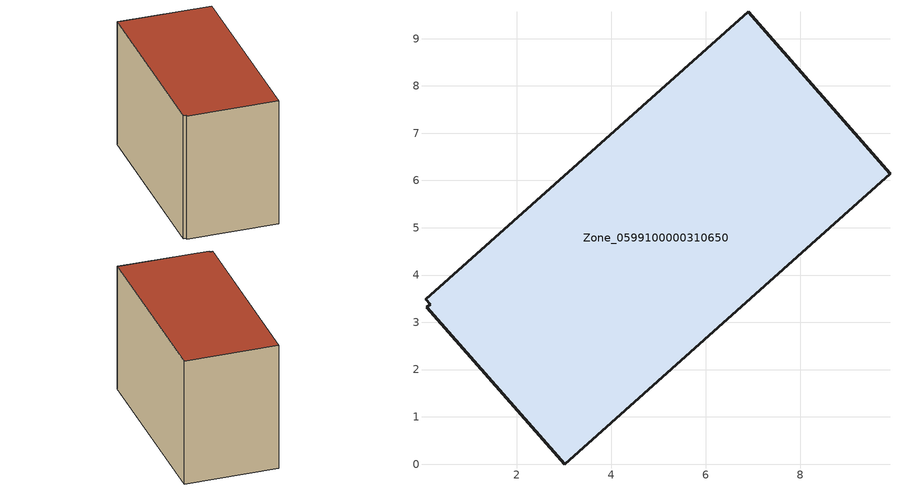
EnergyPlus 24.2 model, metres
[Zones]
Zone_0599100000310650
 floor ground (C_G): 0.1,3.31 0.17,3.38 0.07,3.49 6.9,9.57 9.89,6.14 3.02,0 z0
 wall outside (C_F): 9.89,6.14 6.9,9.57 0.07,3.49 0.17,3.38 0.1,3.31 3.02,0 9.89,6.14 z0:6.44
 roof outside (C_R): 0.17,3.38 0.1,3.31 3.02,0 9.89,6.14 6.9,9.57 0.07,3.49 z6.44
[BUILDING]
Pand.0599100000310650: North Axis=0; Terrain=City; Loads Convergence Tolerance Value=0.04; Temperature Convergence Tolerance Value=0.4; Solar Distribution=FullExterior; Maximum Number of Warmup Days=25; Minimum Number of Warmup Days=1
[Site:Location]
Rotterdam.The.Hague.AP_ZH_NLD Design_Conditions: Latitude=51.96; Longitude=4.45; Time Zone=1; Elevation=-4.5
[SITE:GROUNDTEMPERATURE:BUILDINGSURFACE]
18, 18, 18, 18, 18, 18, 18, 18, 18, 18, 18, 18
[MATERIAL] Thermal Absorptance=0.9; Solar Absorptance=0.7; Visible Absorptance=0.7
Name | Roughness | Thickness | Conductivity | Density | Specific Heat
G.TI.1946 | MediumSmooth | 0.15 | 1 | 540 | 1210
F.TI.1946 | Rough | 0.3 | 0.857143 | 1920 | 840
R.TI.1946 | MediumRough | 0.2 | 0.1 | 1500 | 1000
[CONSTRUCTION]
C_G: G.TI.1946
C_F: F.TI.1946
C_R: R.TI.1946
[ZONE]
Zone_0599100000310650: Type=1; Multiplier=1; Ceiling Height=Autocalculate; Volume=Autocalculate; Floor Area=autocalculate; Part of Total Floor Area=Yes
[ZONEINFILTRATION:DESIGNFLOWRATE]
Infil_Zone_0599100000310650: Zone or ZoneList or Space or SpaceList=Zone_0599100000310650; Schedule=AlwaysOn; Design Flow Rate Calculation Method=Flow/Area; Flow Rate per Floor Area=0.003; Constant Term Coefficient=1; Temperature Term Coefficient=0; Velocity Term Coefficient=0; Velocity Squared Term Coefficient=0
[HVACTEMPLATE:ZONE:IDEALLOADSAIRSYSTEM]
Zone_0599100000310650: Maximum Heating Supply Air Temperature=50; Minimum Cooling Supply Air Temperature=13; Maximum Heating Supply Air Humidity Ratio=0.0156; Minimum Cooling Supply Air Humidity Ratio=0.0077; Heating Limit=NoLimit; Cooling Limit=NoLimit; Dehumidification Control Type=ConstantSensibleHeatRatio; Cooling Sensible Heat Ratio=0.7; Dehumidification Setpoint=60; Humidification Control Type=None; Humidification Setpoint=30; Outdoor Air Method=None; Outdoor Air Flow Rate per Person=0.00944; Outdoor Air Flow Rate per Zone Floor Area=0; Outdoor Air Flow Rate per Zone=0; Demand Controlled Ventilation Type=None; Outdoor Air Economizer Type=NoEconomizer; Heat Recovery Type=None; Sensible Heat Recovery Effectiveness=0.7; Latent Heat Recovery Effectiveness=0.65
[ZONECONTROL:THERMOSTAT]
ThermostatControl_Zone_0599100000310650: Zone or ZoneList=Zone_0599100000310650; Control Type Schedule=DualSetpointControlType; Control 1=Thermostat_Zone_0599100000310650; Temperature Difference Between Cutout And Setpoint=0
[THERMOSTATSETPOINT:DUALSETPOINT]
Thermostat_Zone_0599100000310650: Heating Setpoint Temperature Schedule=HeatingSetpoint_Zone_0599100000310650; Cooling Setpoint Temperature Schedule=CoolingSetpoint_Zone_0599100000310650
[SCHEDULE:COMPACT]
HeatingSetpoint_Zone_0599100000310650: Through: 12/31, For: AllDays, Until: 24:00, 21
CoolingSetpoint_Zone_0599100000310650: Through: 12/31, For: AllDays, Until: 24:00, 24
DualSetpointControlType: Through: 12/31, For: AllDays, Until: 24:00, 4
AlwaysOn: Through: 12/31, For: AllDays, Until: 24:00, 1
